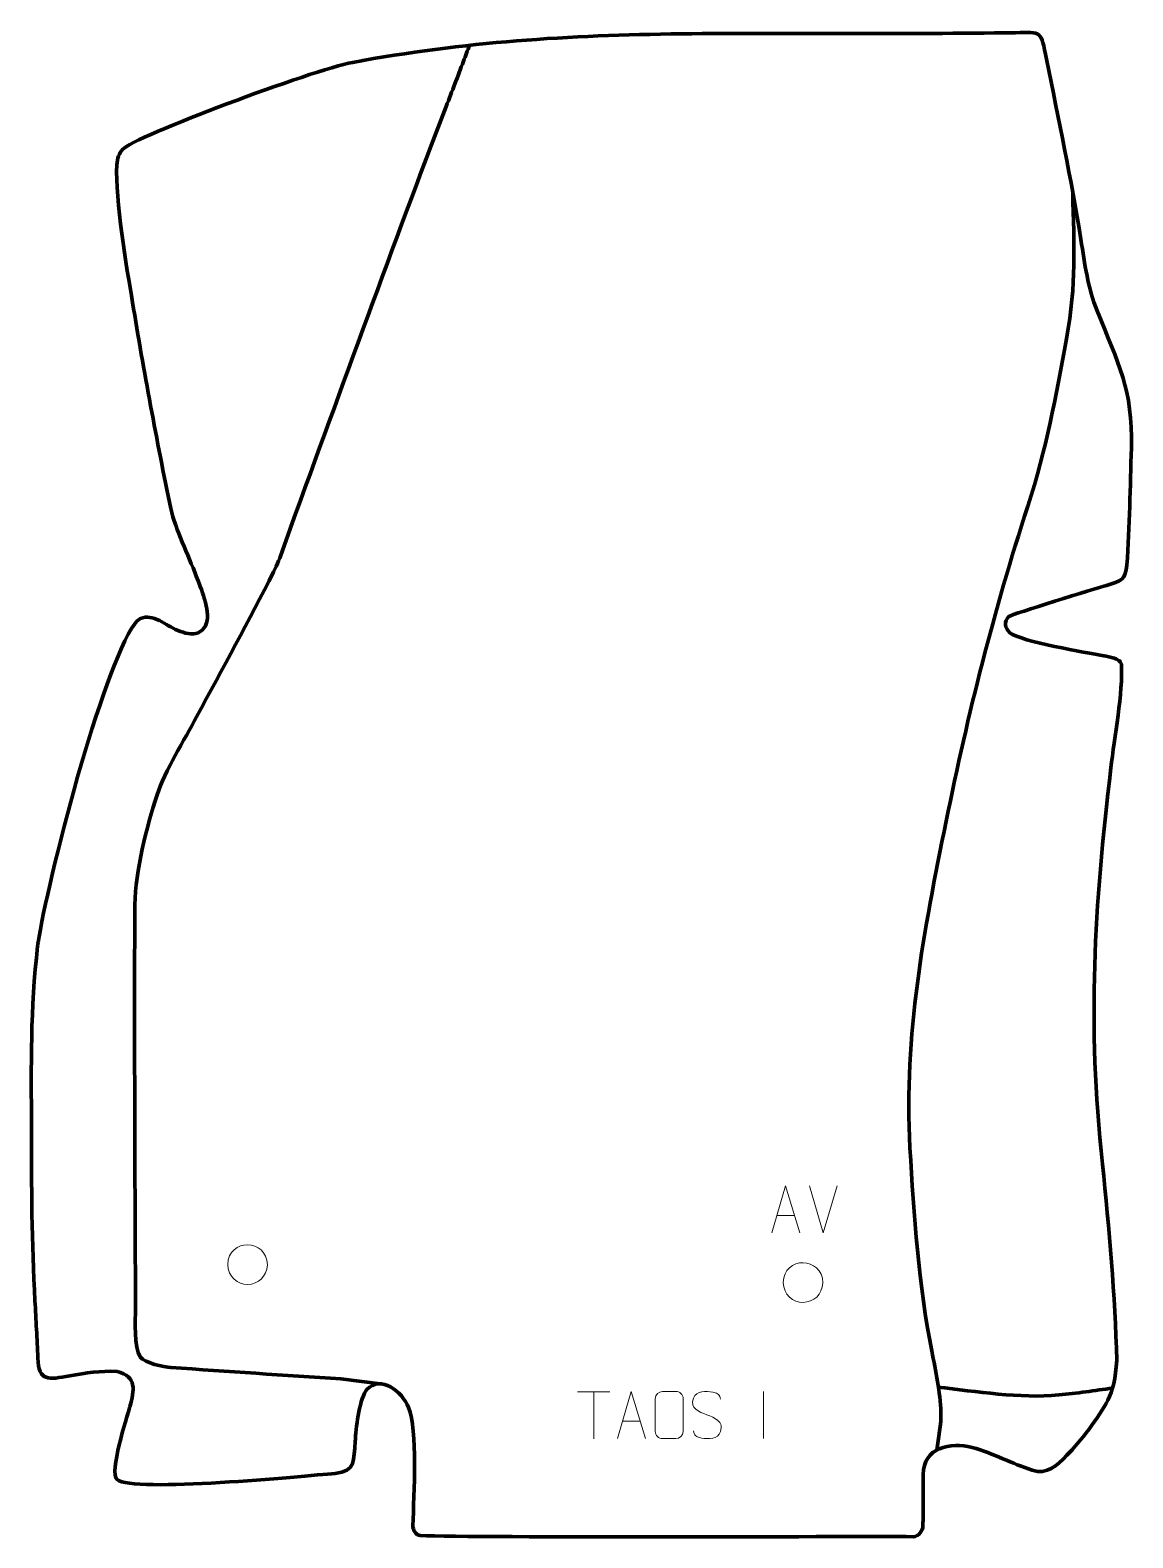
# Model space of a CAD drawing. Header units: millimetres. Extents: x -292 to 292, y -141 to 658.
import ezdxf

# ---------------------------------------------------------------- set-up
doc = ezdxf.new("R2010")
doc.units = ezdxf.units.MM
doc.header["$MEASUREMENT"] = 0
for name, color, linetype in [('layer 1', 7, 'Continuous'), ('layer 2', 7, 'Continuous'), ('layer 3', 7, 'Continuous')]:
    doc.layers.add(name, color=color, linetype=linetype)

msp = doc.modelspace()

# ---------------------------------------------------------------- linework, layer by layer
at = {"layer": 'layer 1', "color": 250, "lineweight": 9}
for points in [[(-187.5945, 4.1551), (-187.5238, 10.7955), (-182.2498, 14.6415), (-177.0945, 14.5445), (-177.0945, 14.5445), (-171.9392, 14.6415), (-166.6652, 10.5781), (-166.5945, 3.9377), (-166.5945, 3.9377), (-166.9647, -2.3916), (-171.4066, -6.4223), (-177.0945, -6.4517), (-177.0945, -6.4517), (-182.2498, -6.5487), (-187.5238, -2.4853), (-187.5945, 4.1551)], [(106.6223, -5.3699), (106.693, 1.2705), (111.967, 5.1165), (117.1223, 5.0195), (117.1223, 5.0195), (122.2776, 5.1165), (127.5516, 1.0531), (127.6223, -5.5873), (127.6223, -5.5873), (127.2521, -11.9166), (122.8102, -15.9473), (117.1223, -15.9767), (117.1223, -15.9767), (111.967, -16.0737), (106.693, -12.0103), (106.6223, -5.3699)]]:
    msp.add_open_spline(points, degree=3, knots=[0, 0, 0, 0, 0.2, 0.2, 0.2, 0.2, 0.4, 0.4, 0.4, 0.4, 0.6, 0.6, 0.6, 0.6, 1, 1, 1, 1], dxfattribs=at)
at = {"layer": 'layer 2', "color": 142, "lineweight": 158}
for points, knots in [([(-105.4846, -59.2646), (-105.4846, -59.2646), (-127.6197, -56.5422), (-127.6197, -56.5422), (-127.6197, -56.5422), (-157.5789, -54.4897), (-187.7517, -52.7082), (-217.6629, -50.4408), (-217.6629, -50.4408), (-221.5274, -50.1479), (-231.475, -48.349), (-233.9192, -44.9111), (-233.9192, -44.9111), (-237.4928, -39.8848), (-236.4551, -25.3977), (-236.476, -19.2367), (-236.476, -19.2367), (-236.7149, 52.022), (-237.1477, 123.4293), (-236.8263, 194.6774), (-236.8263, 194.6774), (-236.2917, 212.5761), (-230.7126, 235.8688), (-225.0376, 252.917), (-225.0376, 252.917), (-220.8523, 265.4902), (-210.6186, 282.002), (-204.0728, 294.1842), (-204.0728, 294.1842), (-190.4582, 319.5282), (-176.2488, 345.3622), (-163.3036, 370.9957), (-163.3036, 370.9957), (-159.4278, 378.6704), (-157.0285, 386.7529), (-154.1699, 394.8262), (-154.1699, 394.8262), (-127.028, 469.2695), (-100.2519, 543.569), (-71.8724, 617.5658), (-71.8724, 617.5658), (-68.8195, 625.5259), (-65.7705, 633.4873), (-62.7348, 641.4539), (-62.7348, 641.4539), (-61.6626, 644.2689), (-60.5903, 647.0838), (-59.5181, 649.8988)], [0, 0, 0, 0, 0.07692308, 0.07692308, 0.07692308, 0.07692308, 0.15384615, 0.15384615, 0.15384615, 0.15384615, 0.23076923, 0.23076923, 0.23076923, 0.23076923, 0.30769231, 0.30769231, 0.30769231, 0.30769231, 0.38461538, 0.38461538, 0.38461538, 0.38461538, 0.46153846, 0.46153846, 0.46153846, 0.46153846, 0.53846154, 0.53846154, 0.53846154, 0.53846154, 0.61538462, 0.61538462, 0.61538462, 0.61538462, 0.69230769, 0.69230769, 0.69230769, 0.69230769, 0.76923077, 0.76923077, 0.76923077, 0.76923077, 0.84615385, 0.84615385, 0.84615385, 0.84615385, 1, 1, 1, 1]), ([(259.988, 572.2157), (260.5555, 542.6604), (262.1388, 524.2946), (256.6167, 494.4595), (256.6167, 494.4595), (250.8351, 463.0642), (246.1393, 436.4172), (236.164, 405.7933), (236.164, 405.7933), (217.9614, 349.5492), (204.6626, 296.7304), (192.9195, 238.8454), (192.9195, 238.8454), (181.0853, 180.4903), (170.463, 125.8639), (173.7411, 65.8475), (173.7411, 65.8475), (175.8402, 30.5517), (178.438, -7.2212), (185.2743, -41.7081), (185.2743, -41.7081), (187.4611, -52.5993), (189.7516, -63.1795), (190.168, -74.3404), (190.168, -74.3404), (190.3962, -80.4535), (188.8299, -88.0363), (188.0261, -94.2054)], [0, 0, 0, 0, 0.125, 0.125, 0.125, 0.125, 0.25, 0.25, 0.25, 0.25, 0.375, 0.375, 0.375, 0.375, 0.5, 0.5, 0.5, 0.5, 0.625, 0.625, 0.625, 0.625, 0.75, 0.75, 0.75, 0.75, 1, 1, 1, 1]), ([(188.2923, -60.9078), (209.3847, -63.1279), (231.5143, -67.0092), (252.6324, -65.0467), (252.6324, -65.0467), (262.1047, -64.1664), (271.6105, -62.6718), (281.0464, -61.4038)], [0, 0, 0, 0, 0.33333333, 0.33333333, 0.33333333, 0.33333333, 1, 1, 1, 1])]:
    msp.add_open_spline(points, degree=3, knots=knots, dxfattribs=at)
at = {"layer": 'layer 2', "color": 250, "lineweight": 9}
for points, knots in [([(100.5074, 20.8181), (100.5074, 20.8181), (107.8784, 45.7716), (107.8784, 45.7716), (107.8784, 45.7716), (107.8784, 45.7716), (115.4483, 20.8181), (115.4483, 20.8181)], [0, 0, 0, 0, 0.33333333, 0.33333333, 0.33333333, 0.33333333, 1, 1, 1, 1]), ([(18.7673, -88.1404), (18.7673, -88.1404), (26.1383, -63.187), (26.1383, -63.187), (26.1383, -63.187), (26.1383, -63.187), (33.7082, -88.1404), (33.7082, -88.1404)], [0, 0, 0, 0, 0.33333333, 0.33333333, 0.33333333, 0.33333333, 1, 1, 1, 1]), ([(42.7181, -63.1873), (45.0438, -63.1873), (47.3699, -63.1873), (49.696, -63.1873), (49.696, -63.1873), (51.6426, -63.1516), (53.634, -64.6433), (53.6607, -67.0809), (53.6607, -67.0809), (53.6603, -72.8278), (53.6603, -78.5751), (53.6607, -84.3228), (53.6607, -84.3228), (53.5209, -86.6462), (51.8437, -88.1258), (49.696, -88.1366), (49.696, -88.1366), (47.3641, -88.1362), (45.0322, -88.1362), (42.7007, -88.1366), (42.7007, -88.1366), (40.7757, -88.242), (38.8036, -86.3575), (38.8148, -84.3402), (38.8148, -84.3402), (38.8151, -78.5701), (38.8151, -72.8004), (38.8148, -67.0311), (38.8148, -67.0311), (38.819, -64.893), (40.5657, -63.1738), (42.7181, -63.1873)], [0, 0, 0, 0, 0.11111111, 0.11111111, 0.11111111, 0.11111111, 0.22222222, 0.22222222, 0.22222222, 0.22222222, 0.33333333, 0.33333333, 0.33333333, 0.33333333, 0.44444444, 0.44444444, 0.44444444, 0.44444444, 0.55555556, 0.55555556, 0.55555556, 0.55555556, 0.66666667, 0.66666667, 0.66666667, 0.66666667, 0.77777778, 0.77777778, 0.77777778, 0.77777778, 1, 1, 1, 1]), ([(66.2432, -75.4899), (61.9949, -74.0195), (57.0868, -72.2237), (59.0919, -66.7034), (59.0919, -66.7034), (60.5954, -62.5634), (65.809, -62.952), (69.4126, -63.5531), (69.4126, -63.5531), (72.2732, -64.0303), (73.1379, -65.2435), (73.4485, -67.3276)], [0, 0, 0, 0, 0.25, 0.25, 0.25, 0.25, 0.5, 0.5, 0.5, 0.5, 1, 1, 1, 1]), ([(66.2432, -75.49), (70.2618, -77.1367), (75.2913, -79.025), (73.4573, -84.3853), (73.4573, -84.3853), (71.9975, -88.6516), (67.0867, -88.395), (63.3606, -87.8403), (63.3606, -87.8403), (60.6106, -87.4305), (59.3897, -86.217), (59.0117, -84.1048)], [0, 0, 0, 0, 0.25, 0.25, 0.25, 0.25, 0.5, 0.5, 0.5, 0.5, 1, 1, 1, 1])]:
    msp.add_open_spline(points, degree=3, knots=knots, dxfattribs=at)
for points in [[(127.8669, 20.8108), (127.8669, 20.8108), (120.5451, 45.7644), (120.5451, 45.7644)], [(135.1888, 45.7644), (135.1888, 45.7644), (127.867, 20.8108), (127.867, 20.8108)], [(103.23, 30.0675), (103.23, 30.0675), (112.7257, 30.0675), (112.7257, 30.0675)], [(-2.256, -63.3039), (-2.256, -63.3039), (14.7312, -63.3039), (14.7312, -63.3039)], [(6.2378, -88.2339), (6.2378, -88.2339), (6.2378, -63.2804), (6.2378, -63.2804)], [(96.2377, -63.1767), (96.2377, -63.1767), (96.2377, -88.1507), (96.2377, -88.1507)], [(21.4899, -78.8911), (21.4899, -78.8911), (30.9856, -78.8911), (30.9856, -78.8911)]]:
    msp.add_open_spline(points, degree=3, dxfattribs=at)
at = {"layer": 'layer 3', "color": 242, "lineweight": 158}
msp.add_open_spline([(180.6143, -134.4655), (180.6978, -130.2002), (180.8304, -126.5497), (180.8252, -121.4368), (180.8252, -121.4368), (180.8203, -116.6754), (180.8035, -111.9164), (180.7673, -107.1633), (180.7673, -107.1633), (180.655, -92.836), (195.3563, -89.9134), (206.6428, -92.8496), (206.6428, -92.8496), (218.1404, -95.9983), (227.8032, -101.53), (238.4948, -104.8836), (238.4948, -104.8836), (246.5278, -107.4034), (251.368, -102.5277), (256.8744, -96.9533), (256.8744, -96.9533), (263.8972, -89.8437), (273.9161, -76.8185), (278.5587, -67.8674), (278.5587, -67.8674), (281.1067, -62.7203), (282.7462, -56.3689), (283.2666, -46.705), (283.2666, -46.705), (282.4301, -12.4227), (279.2267, 23.1745), (275.7001, 57.3108), (275.7001, 57.3108), (267.6282, 132.5043), (271.3409, 192.6511), (280.1779, 267.1969), (280.1779, 267.1969), (281.9688, 282.8059), (286.6637, 307.4108), (285.7313, 322.0255), (285.7313, 322.0255), (284.9003, 325.2338), (279.299, 325.9398), (276.5508, 326.4848), (276.5508, 326.4848), (266.9309, 328.3925), (232.9405, 333.7904), (226.633, 338.765), (226.633, 338.765), (223.9305, 341.1991), (223.3451, 344.7628), (226.2078, 347.2887), (226.2078, 347.2887), (227.8433, 348.7318), (272.2223, 362.1312), (277.9099, 363.773), (277.9099, 363.773), (285.4868, 365.9491), (288.1008, 367.052), (288.6445, 374.6035), (288.6445, 374.6035), (290.118, 395.0701), (290.4533, 416.1367), (291.0344, 436.6829), (291.0344, 436.6829), (291.8102, 467.7304), (284.1045, 481.4854), (272.9095, 509.1699), (272.9095, 509.1699), (267.9786, 521.5632), (266.3761, 533.8562), (264.3059, 546.9545), (264.3059, 546.9545), (259.1954, 579.2056), (252.532, 610.5599), (246.0621, 642.5301), (246.0621, 642.5301), (242.9433, 657.9348), (243.7059, 656.8093), (229.6043, 656.5942), (229.6043, 656.5942), (170.7582, 655.6966), (111.6498, 656.6212), (52.7203, 655.9737), (52.7203, 655.9737), (-6.7949, 655.2794), (-62.567, 651.768), (-121.3968, 640.879), (-121.3968, 640.879), (-142.7396, 636.8062), (-237.4003, 601.571), (-243.3083, 594.736), (-243.3083, 594.736), (-245.0607, 592.7087), (-246.1842, 590.1116), (-246.3512, 586.6234), (-246.3512, 586.6234), (-247.248, 567.902), (-241.2074, 532.7798), (-238.0368, 513.6941), (-238.0368, 513.6941), (-232.0006, 477.3587), (-225.2955, 440.5862), (-217.7423, 404.539), (-217.7423, 404.539), (-215.1664, 393.2184), (-208.5675, 380.0517), (-204.2894, 368.7544), (-204.2894, 368.7544), (-201.97, 362.6294), (-196.6818, 350.4927), (-198.7842, 343.9713), (-198.7842, 343.9713), (-201.7005, 334.9252), (-211.7925, 338.3758), (-217.7402, 341.7834), (-217.7402, 341.7834), (-223.8276, 345.2711), (-231.7099, 350.6273), (-236.8961, 343.4135), (-236.8961, 343.4135), (-254.1697, 319.3867), (-283.1237, 207.4666), (-288.0449, 174.5587), (-288.0449, 174.5587), (-288.1367, 173.9445), (-288.2173, 173.3381), (-288.2953, 172.7224), (-288.2953, 172.7224), (-292.2585, 139.1002), (-291.636, 109.8802), (-291.6043, 76.4394), (-291.6043, 76.4394), (-291.6031, 45.8934), (-291.409, 15.3416), (-289.7085, -15.1649), (-289.7085, -15.1649), (-289.1451, -25.272), (-288.6041, -35.3419), (-288.2025, -45.4588), (-288.2025, -45.4588), (-287.7077, -58.1738), (-282.6315, -56.8593), (-271.3151, -54.9194), (-271.3151, -54.9194), (-262.6114, -53.4274), (-255.12, -52.0491), (-246.2046, -52.6501), (-246.2046, -52.6501), (-235.6677, -55.1296), (-237.0195, -62.5314), (-239.4281, -71.2227), (-239.4281, -71.2227), (-241.115, -77.1434), (-250.5473, -106.1418), (-246.201, -109.8714), (-246.201, -109.8714), (-237.9945, -116.9135), (-147.2709, -108.0099), (-130.752, -106.5706), (-130.752, -106.5706), (-119.7012, -105.6363), (-120.8965, -99.5233), (-120.1322, -89.6968), (-120.1322, -89.6968), (-119.5636, -82.3871), (-118.2374, -69.1042), (-114.4741, -62.8952), (-114.4741, -62.8952), (-114.4741, -62.8952), (-113.9508, -62.2224), (-113.9508, -62.2224), (-113.9508, -62.2224), (-106.4276, -54.1466), (-95.1994, -63.3957), (-91.8193, -71.6062), (-91.8193, -71.6062), (-87.0253, -84.2238), (-89.0103, -116.7021), (-89.5436, -134.3336), (-89.5436, -134.3336), (-89.5999, -136.1971), (-88.0261, -139.3902), (-85.5954, -139.4879), (-85.5954, -139.4879), (-54.9557, -140.7201), (139.8789, -139.8974), (175.5533, -140.0975), (175.5533, -140.0975), (178.44, -140.1137), (180.57, -136.7311), (180.6143, -134.4655)], degree=3, knots=[0, 0, 0, 0, 0.02040816, 0.02040816, 0.02040816, 0.02040816, 0.04081633, 0.04081633, 0.04081633, 0.04081633, 0.06122449, 0.06122449, 0.06122449, 0.06122449, 0.08163265, 0.08163265, 0.08163265, 0.08163265, 0.10204082, 0.10204082, 0.10204082, 0.10204082, 0.12244898, 0.12244898, 0.12244898, 0.12244898, 0.14285714, 0.14285714, 0.14285714, 0.14285714, 0.16326531, 0.16326531, 0.16326531, 0.16326531, 0.18367347, 0.18367347, 0.18367347, 0.18367347, 0.20408163, 0.20408163, 0.20408163, 0.20408163, 0.2244898, 0.2244898, 0.2244898, 0.2244898, 0.24489796, 0.24489796, 0.24489796, 0.24489796, 0.26530612, 0.26530612, 0.26530612, 0.26530612, 0.28571429, 0.28571429, 0.28571429, 0.28571429, 0.30612245, 0.30612245, 0.30612245, 0.30612245, 0.32653061, 0.32653061, 0.32653061, 0.32653061, 0.34693878, 0.34693878, 0.34693878, 0.34693878, 0.36734694, 0.36734694, 0.36734694, 0.36734694, 0.3877551, 0.3877551, 0.3877551, 0.3877551, 0.40816327, 0.40816327, 0.40816327, 0.40816327, 0.42857143, 0.42857143, 0.42857143, 0.42857143, 0.44897959, 0.44897959, 0.44897959, 0.44897959, 0.46938776, 0.46938776, 0.46938776, 0.46938776, 0.48979592, 0.48979592, 0.48979592, 0.48979592, 0.51020408, 0.51020408, 0.51020408, 0.51020408, 0.53061224, 0.53061224, 0.53061224, 0.53061224, 0.55102041, 0.55102041, 0.55102041, 0.55102041, 0.57142857, 0.57142857, 0.57142857, 0.57142857, 0.59183673, 0.59183673, 0.59183673, 0.59183673, 0.6122449, 0.6122449, 0.6122449, 0.6122449, 0.63265306, 0.63265306, 0.63265306, 0.63265306, 0.65306122, 0.65306122, 0.65306122, 0.65306122, 0.67346939, 0.67346939, 0.67346939, 0.67346939, 0.69387755, 0.69387755, 0.69387755, 0.69387755, 0.71428571, 0.71428571, 0.71428571, 0.71428571, 0.73469388, 0.73469388, 0.73469388, 0.73469388, 0.75510204, 0.75510204, 0.75510204, 0.75510204, 0.7755102, 0.7755102, 0.7755102, 0.7755102, 0.79591837, 0.79591837, 0.79591837, 0.79591837, 0.81632653, 0.81632653, 0.81632653, 0.81632653, 0.83673469, 0.83673469, 0.83673469, 0.83673469, 0.85714286, 0.85714286, 0.85714286, 0.85714286, 0.87755102, 0.87755102, 0.87755102, 0.87755102, 0.89795918, 0.89795918, 0.89795918, 0.89795918, 0.91836735, 0.91836735, 0.91836735, 0.91836735, 0.93877551, 0.93877551, 0.93877551, 0.93877551, 0.95918367, 0.95918367, 0.95918367, 0.95918367, 1, 1, 1, 1], dxfattribs=at)

doc.saveas('drawing.dxf')
